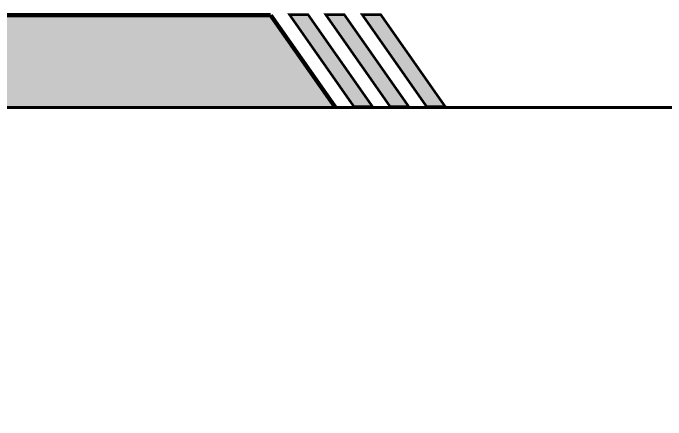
# Model space of a CAD drawing. Extents: x 36 to 402, y 15 to 266.
# Drawn here: x 231.51 to 267.49, y 124.37 to 146.78 of the extents above; entities that cross this region are included whole.
import ezdxf

# ---------------------------------------------------------------- set-up
doc = ezdxf.new("R2010")
doc.units = 0
doc.header["$MEASUREMENT"] = 0
doc.layers.add('0-도로', color=7, linetype='CONTINUOUS')
doc.layers.add('U-CITY-BORD-TEXT', color=7, linetype='CONTINUOUS')

msp = doc.modelspace()

# ---------------------------------------------------------------- hatches: boundary and pattern name
at = {"layer": '0-도로'}
h = msp.add_hatch(color=52, dxfattribs=at)
h.dxf.hatch_style = 2
h.paths.add_polyline_path([(245.707, 146.658), (211.086, 146.658), (211.086, 141.57), (249.28, 141.57)])
h.paths.add_polyline_path([(247.765, 146.691), (246.742, 146.691), (250.293, 141.625), (251.316, 141.625)])
h.paths.add_polyline_path([(249.762, 146.691), (248.738, 146.691), (252.289, 141.625), (253.313, 141.625)])
h.paths.add_polyline_path([(251.771, 146.691), (250.748, 146.691), (254.298, 141.625), (255.322, 141.625)])

# ---------------------------------------------------------------- linework, layer by layer
at = {"layer": 'U-CITY-BORD-TEXT', "const_width": 0.237}
for points in [[(211.086, 146.658), (245.707, 146.658)], [(245.707, 146.658), (249.28, 141.57)]]:
    msp.add_lwpolyline(points, dxfattribs=at)
at = {"layer": 'U-CITY-BORD-TEXT', "color": 7, "const_width": 0.137}
for points in [[(246.742, 146.691), (247.765, 146.691), (251.316, 141.625), (250.293, 141.625), (246.742, 146.691)], [(248.738, 146.691), (249.762, 146.691), (253.313, 141.625), (252.289, 141.625), (248.738, 146.691)], [(250.748, 146.691), (251.771, 146.691), (255.322, 141.625), (254.298, 141.625), (250.748, 146.691)]]:
    msp.add_lwpolyline(points, dxfattribs=at)
at = {"layer": 'U-CITY-BORD-TEXT', "const_width": 0.165}
msp.add_lwpolyline([(357.496, 141.57), (357.496, 97.394), (211.086, 97.394), (211.086, 141.57), (357.496, 141.57)], close=True, dxfattribs=at)

doc.saveas('drawing.dxf')
